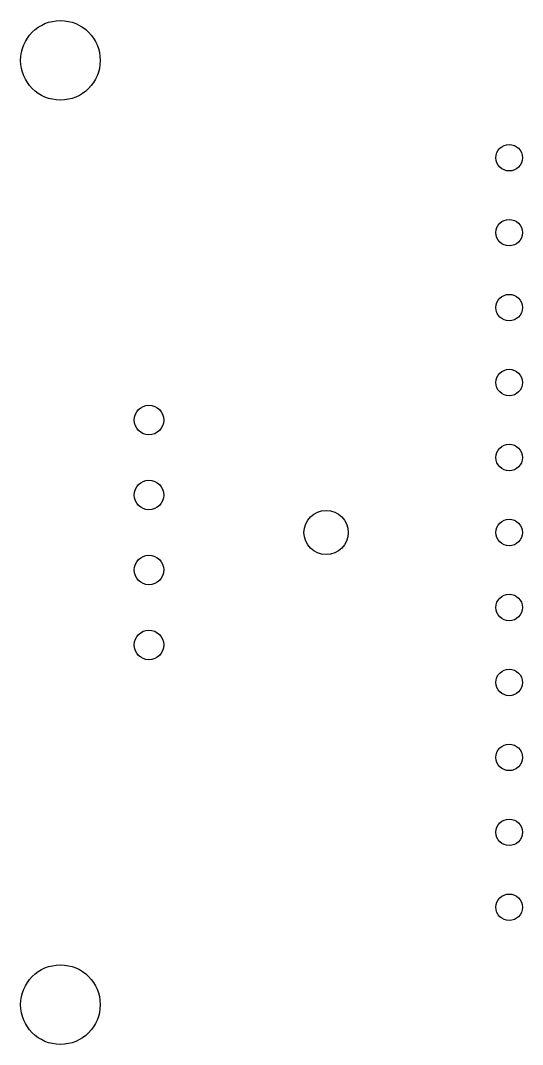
# Model space of a CAD drawing. Header units: inches. Extents: x 0.1 to 3.36, y -1.47 to -0.1.
# Drawn here: x 0.104 to 0.774, y -1.47 to -0.104 of the extents above.
import ezdxf

# ---------------------------------------------------------------- set-up
doc = ezdxf.new("R2010")
doc.units = ezdxf.units.IN
doc.header["$MEASUREMENT"] = 0
doc.layers.add('F.Fab', color=9, linetype='CONTINUOUS', true_color=0xafafaf)

msp = doc.modelspace()

# ---------------------------------------------------------------- linework, layer by layer
at = {"layer": 'F.Fab'}
for centre, radius in [((0.1575, -0.1575), 0.0531), ((0.7559, -0.2874), 0.0177), ((0.7559, -0.3874), 0.0177), ((0.7559, -0.4874), 0.0177), ((0.7559, -0.5874), 0.0177), ((0.2756, -0.6374), 0.0197), ((0.7559, -0.6874), 0.0177), ((0.2756, -0.7374), 0.0197), ((0.5118, -0.7874), 0.0295), ((0.7559, -0.7874), 0.0177), ((0.2756, -0.8374), 0.0197), ((0.7559, -0.8874), 0.0177), ((0.2756, -0.9374), 0.0197), ((0.7559, -0.9874), 0.0177), ((0.7559, -1.0874), 0.0177), ((0.7559, -1.1874), 0.0177), ((0.7559, -1.2874), 0.0177), ((0.1575, -1.4173), 0.0531)]:
    msp.add_circle(centre, radius, dxfattribs=at)

doc.saveas('drawing.dxf')
